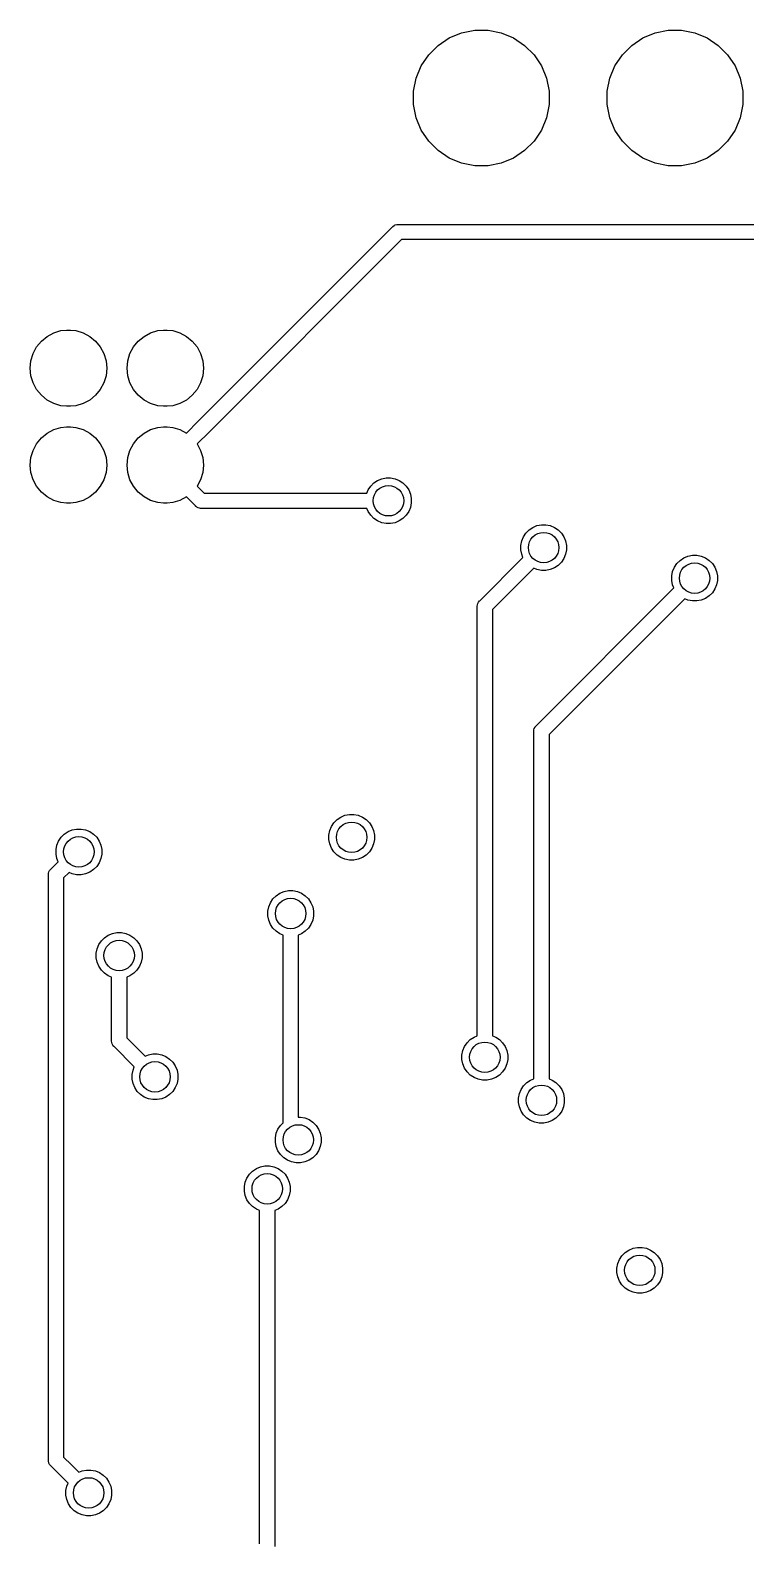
# Model space of a CAD drawing. Extents: x 71 to 174, y -171 to -82.
# Drawn here: x 124.51 to 133.89, y -104.03 to -84.22 of the extents above; entities that cross this region are included whole.
import ezdxf

# ---------------------------------------------------------------- set-up
doc = ezdxf.new("R2010")
doc.units = 0
doc.header["$MEASUREMENT"] = 0
doc.layers.add('BLACK', color=7, linetype='CONTINUOUS')

msp = doc.modelspace()

# ---------------------------------------------------------------- linework, layer by layer
at = {"layer": 'BLACK', "linetype": 'CONTINUOUS'}
for p, q in [((129.858, -84.4172), (130.004, -84.3199)), ((130.004, -84.3199), (130.166, -84.2528)), ((130.166, -84.2528), (130.338, -84.2187)), ((130.338, -84.2187), (130.513, -84.2187)), ((130.513, -84.2187), (130.684, -84.2528)), ((130.684, -84.2528), (130.846, -84.3199)), ((130.846, -84.3199), (130.992, -84.4172)), ((132.398, -84.4172), (132.544, -84.3199)), ((132.544, -84.3199), (132.706, -84.2528)), ((132.706, -84.2528), (132.878, -84.2187)), ((132.878, -84.2187), (133.053, -84.2187)), ((133.053, -84.2187), (133.224, -84.2528)), ((133.224, -84.2528), (133.386, -84.3199)), ((133.386, -84.3199), (133.532, -84.4172)), ((129.637, -84.6866), (129.735, -84.541)), ((129.735, -84.541), (129.858, -84.4172)), ((130.992, -84.4172), (131.116, -84.541)), ((131.116, -84.541), (131.213, -84.6866)), ((132.177, -84.6866), (132.275, -84.541)), ((132.275, -84.541), (132.398, -84.4172)), ((133.532, -84.4172), (133.656, -84.541)), ((133.656, -84.541), (133.753, -84.6866)), ((129.57, -84.8484), (129.637, -84.6866)), ((131.213, -84.6866), (131.28, -84.8484)), ((132.11, -84.8484), (132.177, -84.6866)), ((133.753, -84.6866), (133.82, -84.8484)), ((129.536, -85.0201), (129.57, -84.8484)), ((131.28, -84.8484), (131.314, -85.0201)), ((132.076, -85.0201), (132.11, -84.8484)), ((133.82, -84.8484), (133.854, -85.0201)), ((129.536, -85.1952), (129.536, -85.0201)), ((129.57, -85.367), (129.536, -85.1952)), ((131.314, -85.1952), (131.28, -85.367)), ((131.314, -85.0201), (131.314, -85.1952)), ((132.076, -85.1952), (132.076, -85.0201)), ((132.11, -85.367), (132.076, -85.1952)), ((133.854, -85.1952), (133.82, -85.367)), ((133.854, -85.0201), (133.854, -85.1952)), ((129.637, -85.5288), (129.57, -85.367)), ((131.28, -85.367), (131.213, -85.5288)), ((132.177, -85.5288), (132.11, -85.367)), ((133.82, -85.367), (133.753, -85.5288)), ((129.735, -85.6744), (129.637, -85.5288)), ((131.213, -85.5288), (131.116, -85.6744)), ((132.275, -85.6744), (132.177, -85.5288)), ((133.753, -85.5288), (133.656, -85.6744)), ((129.858, -85.7982), (129.735, -85.6744)), ((130.004, -85.8955), (129.858, -85.7982)), ((130.992, -85.7982), (130.846, -85.8955)), ((131.116, -85.6744), (130.992, -85.7982)), ((132.398, -85.7982), (132.275, -85.6744)), ((132.544, -85.8955), (132.398, -85.7982)), ((133.532, -85.7982), (133.386, -85.8955)), ((133.656, -85.6744), (133.532, -85.7982)), ((130.166, -85.9625), (130.004, -85.8955)), ((130.338, -85.9967), (130.166, -85.9625)), ((130.513, -85.9967), (130.338, -85.9967)), ((130.684, -85.9625), (130.513, -85.9967)), ((130.846, -85.8955), (130.684, -85.9625)), ((132.706, -85.9625), (132.544, -85.8955)), ((132.878, -85.9967), (132.706, -85.9625)), ((133.053, -85.9967), (132.878, -85.9967)), ((133.224, -85.9625), (133.053, -85.9967)), ((133.386, -85.8955), (133.224, -85.9625)), ((129.264, -86.7946), (129.279, -86.7821)), ((129.279, -86.7821), (129.287, -86.7778)), ((129.287, -86.7778), (129.296, -86.7728)), ((129.296, -86.7728), (129.315, -86.7671)), ((129.315, -86.7671), (129.317, -86.767)), ((129.317, -86.767), (129.33, -86.7657)), ((129.33, -86.7657), (129.335, -86.7652)), ((129.33, -86.7657), (129.33, -86.7657)), ((129.335, -86.7652), (129.34, -86.7657)), ((129.34, -86.7657), (138.932, -86.7657)), ((126.711, -89.3481), (129.261, -86.7984)), ((129.376, -86.9657), (126.852, -89.4895)), ((129.261, -86.7984), (129.264, -86.7946)), ((138.968, -86.9657), (129.376, -86.9657)), ((124.816, -88.1881), (124.91, -88.1595)), ((124.91, -88.1595), (124.984, -88.1523)), ((124.984, -88.1523), (125.033, -88.1523)), ((125.033, -88.1523), (125.106, -88.1595)), ((125.106, -88.1595), (125.2, -88.1881)), ((126.086, -88.1881), (126.18, -88.1595)), ((126.18, -88.1595), (126.254, -88.1523)), ((126.254, -88.1523), (126.303, -88.1523)), ((126.303, -88.1523), (126.376, -88.1595)), ((126.376, -88.1595), (126.47, -88.1881)), ((124.544, -88.46), (124.59, -88.3732)), ((124.59, -88.3732), (124.653, -88.297)), ((124.653, -88.297), (124.729, -88.2345)), ((124.729, -88.2345), (124.816, -88.1881)), ((125.2, -88.1881), (125.287, -88.2345)), ((125.287, -88.2345), (125.363, -88.297)), ((125.363, -88.297), (125.426, -88.3732)), ((125.426, -88.3732), (125.472, -88.46)), ((125.814, -88.46), (125.86, -88.3732)), ((125.86, -88.3732), (125.923, -88.297)), ((125.923, -88.297), (125.999, -88.2345)), ((125.999, -88.2345), (126.086, -88.1881)), ((126.47, -88.1881), (126.557, -88.2345)), ((126.557, -88.2345), (126.633, -88.297)), ((126.633, -88.297), (126.696, -88.3732)), ((126.696, -88.3732), (126.742, -88.46)), ((124.506, -88.6523), (124.515, -88.5543)), ((124.515, -88.5543), (124.544, -88.46)), ((125.472, -88.46), (125.501, -88.5543)), ((125.501, -88.5543), (125.511, -88.6523)), ((125.776, -88.6523), (125.785, -88.5543)), ((125.785, -88.5543), (125.814, -88.46)), ((126.742, -88.46), (126.771, -88.5543)), ((126.771, -88.5543), (126.781, -88.6523)), ((124.515, -88.7503), (124.506, -88.6523)), ((124.544, -88.8446), (124.515, -88.7503)), ((125.501, -88.7503), (125.472, -88.8446)), ((125.511, -88.6523), (125.501, -88.7503)), ((125.785, -88.7503), (125.776, -88.6523)), ((125.814, -88.8446), (125.785, -88.7503)), ((126.771, -88.7503), (126.742, -88.8446)), ((126.781, -88.6523), (126.771, -88.7503)), ((124.59, -88.9314), (124.544, -88.8446)), ((124.653, -89.0075), (124.59, -88.9314)), ((125.426, -88.9314), (125.363, -89.0075)), ((125.472, -88.8446), (125.426, -88.9314)), ((125.86, -88.9314), (125.814, -88.8446)), ((125.923, -89.0075), (125.86, -88.9314)), ((126.696, -88.9314), (126.633, -89.0075)), ((126.742, -88.8446), (126.696, -88.9314)), ((124.729, -89.07), (124.653, -89.0075)), ((124.816, -89.1165), (124.729, -89.07)), ((124.91, -89.145), (124.816, -89.1165)), ((124.984, -89.1523), (124.91, -89.145)), ((125.033, -89.1523), (124.984, -89.1523)), ((125.106, -89.145), (125.033, -89.1523)), ((125.2, -89.1165), (125.106, -89.145)), ((125.287, -89.07), (125.2, -89.1165)), ((125.363, -89.0075), (125.287, -89.07)), ((125.999, -89.07), (125.923, -89.0075)), ((126.086, -89.1165), (125.999, -89.07)), ((126.18, -89.145), (126.086, -89.1165)), ((126.254, -89.1523), (126.18, -89.145)), ((126.303, -89.1523), (126.254, -89.1523)), ((126.376, -89.145), (126.303, -89.1523)), ((126.47, -89.1165), (126.376, -89.145)), ((126.557, -89.07), (126.47, -89.1165)), ((126.633, -89.0075), (126.557, -89.07)), ((126.555, -89.5036), (126.711, -89.3481)), ((126.711, -89.3481), (126.711, -89.3481)), ((124.653, -89.567), (124.729, -89.5045)), ((124.729, -89.5045), (124.816, -89.4581)), ((124.816, -89.4581), (124.91, -89.4295)), ((124.91, -89.4295), (124.984, -89.4223)), ((124.984, -89.4223), (125.033, -89.4223)), ((125.033, -89.4223), (125.106, -89.4295)), ((125.106, -89.4295), (125.2, -89.4581)), ((125.2, -89.4581), (125.287, -89.5045)), ((125.287, -89.5045), (125.363, -89.567)), ((125.923, -89.567), (125.999, -89.5045)), ((125.999, -89.5045), (126.086, -89.4581)), ((126.086, -89.4581), (126.18, -89.4295)), ((126.18, -89.4295), (126.254, -89.4223)), ((126.254, -89.4223), (126.303, -89.4223)), ((126.303, -89.4223), (126.376, -89.4295)), ((126.376, -89.4295), (126.47, -89.4581)), ((126.47, -89.4581), (126.555, -89.5036)), ((126.852, -89.4895), (126.697, -89.645)), ((126.852, -89.4895), (126.852, -89.4895)), ((124.515, -89.8243), (124.544, -89.73)), ((124.544, -89.73), (124.59, -89.6432)), ((124.59, -89.6432), (124.653, -89.567)), ((125.363, -89.567), (125.426, -89.6432)), ((125.426, -89.6432), (125.472, -89.73)), ((125.472, -89.73), (125.501, -89.8243)), ((125.785, -89.8243), (125.814, -89.73)), ((125.814, -89.73), (125.86, -89.6432)), ((125.86, -89.6432), (125.923, -89.567)), ((126.697, -89.645), (126.742, -89.73)), ((126.742, -89.73), (126.771, -89.8243)), ((124.506, -89.9223), (124.515, -89.8243)), ((124.515, -90.0203), (124.506, -89.9223)), ((125.501, -89.8243), (125.511, -89.9223)), ((125.511, -89.9223), (125.501, -90.0203)), ((125.776, -89.9223), (125.785, -89.8243)), ((125.785, -90.0203), (125.776, -89.9223)), ((126.771, -89.8243), (126.781, -89.9223)), ((126.781, -89.9223), (126.771, -90.0203)), ((124.544, -90.1146), (124.515, -90.0203)), ((124.59, -90.2014), (124.544, -90.1146)), ((125.472, -90.1146), (125.426, -90.2014)), ((125.501, -90.0203), (125.472, -90.1146)), ((125.814, -90.1146), (125.785, -90.0203)), ((125.86, -90.2014), (125.814, -90.1146)), ((126.742, -90.1146), (126.697, -90.1996)), ((126.771, -90.0203), (126.742, -90.1146)), ((128.973, -90.1996), (129.015, -90.1579)), ((129.015, -90.1579), (129.064, -90.125)), ((129.064, -90.125), (129.118, -90.1024)), ((129.118, -90.1024), (129.176, -90.0909)), ((129.176, -90.0909), (129.235, -90.0909)), ((129.235, -90.0909), (129.293, -90.1024)), ((129.293, -90.1024), (129.348, -90.125)), ((129.348, -90.125), (129.397, -90.1579)), ((129.397, -90.1579), (129.439, -90.1996)), ((124.653, -90.2775), (124.59, -90.2014)), ((124.729, -90.34), (124.653, -90.2775)), ((124.816, -90.3865), (124.729, -90.34)), ((125.287, -90.34), (125.2, -90.3865)), ((125.363, -90.2775), (125.287, -90.34)), ((125.426, -90.2014), (125.363, -90.2775)), ((125.923, -90.2775), (125.86, -90.2014)), ((125.999, -90.34), (125.923, -90.2775)), ((126.086, -90.3865), (125.999, -90.34)), ((126.555, -90.341), (126.47, -90.3865)), ((126.673, -90.4581), (126.555, -90.341)), ((126.697, -90.1996), (126.788, -90.2909)), ((126.788, -90.2909), (128.923, -90.2909)), ((128.923, -90.2909), (128.94, -90.2488)), ((128.94, -90.2488), (128.973, -90.1996)), ((129.439, -90.1996), (129.472, -90.2488)), ((129.472, -90.2488), (129.494, -90.3034)), ((129.494, -90.3034), (129.506, -90.3613)), ((124.91, -90.415), (124.816, -90.3865)), ((124.984, -90.4223), (124.91, -90.415)), ((125.033, -90.4223), (124.984, -90.4223)), ((125.106, -90.415), (125.033, -90.4223)), ((125.2, -90.3865), (125.106, -90.415)), ((126.18, -90.415), (126.086, -90.3865)), ((126.254, -90.4223), (126.18, -90.415)), ((126.303, -90.4223), (126.254, -90.4223)), ((126.376, -90.415), (126.303, -90.4223)), ((126.47, -90.3865), (126.376, -90.415)), ((126.676, -90.4619), (126.673, -90.4581)), ((126.679, -90.4651), (126.676, -90.4619)), ((126.683, -90.468), (126.679, -90.4651)), ((126.679, -90.4651), (126.679, -90.4651)), ((126.691, -90.4744), (126.683, -90.468)), ((126.708, -90.4837), (126.691, -90.4744)), ((126.727, -90.4894), (126.708, -90.4837)), ((126.742, -90.4909), (126.727, -90.4894)), ((126.747, -90.4914), (126.742, -90.4909)), ((126.742, -90.4909), (126.742, -90.4909)), ((126.752, -90.4909), (126.747, -90.4914)), ((128.923, -90.4909), (126.752, -90.4909)), ((128.94, -90.533), (128.923, -90.4909)), ((128.973, -90.5821), (128.94, -90.533)), ((129.472, -90.533), (129.439, -90.5821)), ((129.494, -90.4784), (129.472, -90.533)), ((129.506, -90.4204), (129.494, -90.4784)), ((129.506, -90.3613), (129.506, -90.4204)), ((129.015, -90.6239), (128.973, -90.5821)), ((129.064, -90.6567), (129.015, -90.6239)), ((129.118, -90.6794), (129.064, -90.6567)), ((129.176, -90.6909), (129.118, -90.6794)), ((129.235, -90.6909), (129.176, -90.6909)), ((129.293, -90.6794), (129.235, -90.6909)), ((129.348, -90.6567), (129.293, -90.6794)), ((129.397, -90.6239), (129.348, -90.6567)), ((129.439, -90.5821), (129.397, -90.6239)), ((131.051, -90.7728), (131.1, -90.74)), ((131.1, -90.74), (131.155, -90.7174)), ((131.155, -90.7174), (131.213, -90.7058)), ((131.213, -90.7058), (131.272, -90.7058)), ((131.272, -90.7058), (131.33, -90.7174)), ((131.33, -90.7174), (131.384, -90.74)), ((131.384, -90.74), (131.434, -90.7728)), ((130.942, -90.9763), (130.954, -90.9183)), ((130.954, -90.9183), (130.977, -90.8637)), ((130.977, -90.8637), (131.009, -90.8146)), ((131.009, -90.8146), (131.051, -90.7728)), ((131.434, -90.7728), (131.475, -90.8146)), ((131.475, -90.8146), (131.508, -90.8637)), ((131.508, -90.8637), (131.531, -90.9183)), ((131.531, -90.9183), (131.542, -90.9763)), ((130.404, -91.7026), (130.971, -91.1355)), ((130.942, -91.0354), (130.942, -90.9763)), ((130.954, -91.0933), (130.942, -91.0354)), ((130.971, -91.1355), (130.954, -91.0933)), ((131.508, -91.1479), (131.475, -91.1971)), ((131.531, -91.0933), (131.508, -91.1479)), ((131.542, -91.0354), (131.531, -91.0933)), ((131.542, -90.9763), (131.542, -91.0354)), ((133.032, -91.1727), (133.081, -91.1398)), ((133.081, -91.1398), (133.136, -91.1172)), ((133.136, -91.1172), (133.194, -91.1057)), ((133.194, -91.1057), (133.253, -91.1057)), ((133.253, -91.1057), (133.311, -91.1172)), ((133.311, -91.1172), (133.365, -91.1398)), ((133.365, -91.1398), (133.414, -91.1727)), ((131.113, -91.2769), (130.571, -91.8182)), ((131.155, -91.2943), (131.113, -91.2769)), ((131.213, -91.3058), (131.155, -91.2943)), ((131.272, -91.3058), (131.213, -91.3058)), ((131.33, -91.2943), (131.272, -91.3058)), ((131.384, -91.2717), (131.33, -91.2943)), ((131.434, -91.2389), (131.384, -91.2717)), ((131.475, -91.1971), (131.434, -91.2389)), ((132.923, -91.3761), (132.935, -91.3182)), ((132.935, -91.3182), (132.957, -91.2636)), ((132.957, -91.2636), (132.99, -91.2144)), ((132.99, -91.2144), (133.032, -91.1727)), ((133.414, -91.1727), (133.456, -91.2144)), ((133.456, -91.2144), (133.489, -91.2636)), ((133.489, -91.2636), (133.512, -91.3182)), ((133.512, -91.3182), (133.523, -91.3761)), ((131.146, -93.3415), (132.952, -91.5353)), ((132.923, -91.4352), (132.923, -91.3761)), ((132.935, -91.4932), (132.923, -91.4352)), ((132.952, -91.5353), (132.935, -91.4932)), ((133.512, -91.4932), (133.489, -91.5478)), ((133.523, -91.4352), (133.512, -91.4932)), ((133.523, -91.3761), (133.523, -91.4352)), ((130.373, -91.7571), (130.379, -91.7383)), ((130.379, -91.7383), (130.388, -91.7209)), ((130.388, -91.7209), (130.4, -91.7057)), ((130.4, -91.7057), (130.404, -91.7026)), ((133.093, -91.6767), (131.313, -93.4571)), ((133.136, -91.6942), (133.093, -91.6767)), ((133.194, -91.7057), (133.136, -91.6942)), ((133.253, -91.7057), (133.194, -91.7057)), ((133.311, -91.6942), (133.253, -91.7057)), ((133.365, -91.6715), (133.311, -91.6942)), ((133.414, -91.6387), (133.365, -91.6715)), ((133.456, -91.5969), (133.414, -91.6387)), ((133.489, -91.5478), (133.456, -91.5969)), ((130.371, -91.7718), (130.373, -91.7571)), ((130.371, -91.7767), (130.371, -91.7718)), ((130.371, -91.7718), (130.371, -91.7718)), ((130.371, -91.7816), (130.371, -91.7767)), ((130.371, -97.2622), (130.371, -91.7816)), ((130.571, -91.8182), (130.571, -97.4081)), ((131.113, -93.4108), (131.115, -93.3961)), ((131.113, -93.4157), (131.113, -93.4108)), ((131.113, -93.4108), (131.113, -93.4108)), ((131.113, -93.4206), (131.113, -93.4157)), ((131.113, -97.8265), (131.113, -93.4206)), ((131.115, -93.3961), (131.12, -93.3772)), ((131.12, -93.3772), (131.13, -93.3599)), ((131.13, -93.3599), (131.142, -93.3446)), ((131.142, -93.3446), (131.146, -93.3415)), ((131.313, -93.4571), (131.313, -97.9724)), ((128.581, -94.5398), (128.636, -94.5172)), ((128.636, -94.5172), (128.694, -94.5057)), ((128.694, -94.5057), (128.753, -94.5057)), ((128.753, -94.5057), (128.811, -94.5172)), ((128.811, -94.5172), (128.865, -94.5398)), ((125.003, -94.7314), (125.057, -94.7088)), ((125.057, -94.7088), (125.115, -94.6973)), ((125.115, -94.6973), (125.174, -94.6973)), ((125.174, -94.6973), (125.232, -94.7088)), ((125.232, -94.7088), (125.287, -94.7314)), ((128.435, -94.7182), (128.457, -94.6636)), ((128.457, -94.6636), (128.49, -94.6144)), ((128.49, -94.6144), (128.532, -94.5727)), ((128.532, -94.5727), (128.581, -94.5398)), ((128.865, -94.5398), (128.914, -94.5727)), ((128.914, -94.5727), (128.956, -94.6144)), ((128.956, -94.6144), (128.989, -94.6636)), ((128.989, -94.6636), (129.012, -94.7182)), ((124.845, -94.9677), (124.856, -94.9098)), ((124.856, -94.9098), (124.879, -94.8552)), ((124.879, -94.8552), (124.912, -94.806)), ((124.912, -94.806), (124.953, -94.7643)), ((124.953, -94.7643), (125.003, -94.7314)), ((125.287, -94.7314), (125.336, -94.7643)), ((125.336, -94.7643), (125.378, -94.806)), ((125.378, -94.806), (125.411, -94.8552)), ((125.411, -94.8552), (125.433, -94.9098)), ((125.433, -94.9098), (125.445, -94.9677)), ((128.423, -94.7761), (128.435, -94.7182)), ((128.423, -94.8352), (128.423, -94.7761)), ((128.435, -94.8932), (128.423, -94.8352)), ((128.457, -94.9478), (128.435, -94.8932)), ((129.012, -94.8932), (128.989, -94.9478)), ((129.012, -94.7182), (129.023, -94.7761)), ((129.023, -94.8352), (129.012, -94.8932)), ((129.023, -94.7761), (129.023, -94.8352)), ((124.845, -95.0268), (124.845, -94.9677)), ((124.856, -95.0848), (124.845, -95.0268)), ((124.874, -95.1269), (124.856, -95.0848)), ((125.433, -95.0848), (125.411, -95.1394)), ((125.445, -95.0268), (125.433, -95.0848)), ((125.445, -94.9677), (125.445, -95.0268)), ((128.49, -94.9969), (128.457, -94.9478)), ((128.532, -95.0387), (128.49, -94.9969)), ((128.581, -95.0715), (128.532, -95.0387)), ((128.636, -95.0942), (128.581, -95.0715)), ((128.694, -95.1057), (128.636, -95.0942)), ((128.753, -95.1057), (128.694, -95.1057)), ((128.811, -95.0942), (128.753, -95.1057)), ((128.865, -95.0715), (128.811, -95.0942)), ((128.914, -95.0387), (128.865, -95.0715)), ((128.956, -94.9969), (128.914, -95.0387)), ((128.989, -94.9478), (128.956, -94.9969)), ((124.744, -95.2973), (124.745, -95.2924)), ((124.745, -95.3022), (124.744, -95.2973)), ((124.745, -95.2924), (124.746, -95.2777)), ((124.745, -95.2924), (124.745, -95.2924)), ((124.745, -102.972), (124.745, -95.3022)), ((124.746, -95.2777), (124.752, -95.2588)), ((124.752, -95.2588), (124.761, -95.2415)), ((124.761, -95.2415), (124.774, -95.2262)), ((124.774, -95.2262), (124.777, -95.2231)), ((124.777, -95.2231), (124.874, -95.1269)), ((125.015, -95.2683), (124.945, -95.3387)), ((125.057, -95.2858), (125.015, -95.2683)), ((125.115, -95.2973), (125.057, -95.2858)), ((125.174, -95.2973), (125.115, -95.2973)), ((125.232, -95.2858), (125.174, -95.2973)), ((125.287, -95.2631), (125.232, -95.2858)), ((125.336, -95.2303), (125.287, -95.2631)), ((125.378, -95.1885), (125.336, -95.2303)), ((125.411, -95.1394), (125.378, -95.1885)), ((124.945, -95.3387), (124.945, -102.936)), ((127.836, -95.5172), (127.894, -95.5057)), ((127.894, -95.5057), (127.953, -95.5057)), ((127.953, -95.5057), (128.011, -95.5172)), ((127.635, -95.7182), (127.657, -95.6636)), ((127.657, -95.6636), (127.69, -95.6144)), ((127.69, -95.6144), (127.732, -95.5727)), ((127.732, -95.5727), (127.781, -95.5398)), ((127.781, -95.5398), (127.836, -95.5172)), ((128.011, -95.5172), (128.065, -95.5398)), ((128.065, -95.5398), (128.114, -95.5727)), ((128.114, -95.5727), (128.156, -95.6144)), ((128.156, -95.6144), (128.189, -95.6636)), ((128.189, -95.6636), (128.212, -95.7182)), ((127.623, -95.7761), (127.635, -95.7182)), ((127.623, -95.8352), (127.623, -95.7761)), ((127.635, -95.8932), (127.623, -95.8352)), ((127.657, -95.9478), (127.635, -95.8932)), ((128.212, -95.8932), (128.189, -95.9478)), ((128.212, -95.7182), (128.223, -95.7761)), ((128.223, -95.8352), (128.212, -95.8932)), ((128.223, -95.7761), (128.223, -95.8352)), ((125.482, -96.1227), (125.531, -96.0898)), ((125.531, -96.0898), (125.586, -96.0672)), ((125.586, -96.0672), (125.644, -96.0557)), ((125.644, -96.0557), (125.703, -96.0557)), ((125.703, -96.0557), (125.761, -96.0672)), ((125.761, -96.0672), (125.815, -96.0898)), ((125.815, -96.0898), (125.864, -96.1227)), ((127.69, -95.9969), (127.657, -95.9478)), ((127.732, -96.0387), (127.69, -95.9969)), ((127.781, -96.0715), (127.732, -96.0387)), ((127.823, -96.089), (127.781, -96.0715)), ((127.823, -98.5514), (127.823, -96.089)), ((128.065, -96.0715), (128.023, -96.089)), ((128.023, -96.089), (128.023, -98.4757)), ((128.114, -96.0387), (128.065, -96.0715)), ((128.156, -95.9969), (128.114, -96.0387)), ((128.189, -95.9478), (128.156, -95.9969)), ((125.373, -96.3261), (125.385, -96.2682)), ((125.385, -96.2682), (125.407, -96.2136)), ((125.407, -96.2136), (125.44, -96.1644)), ((125.44, -96.1644), (125.482, -96.1227)), ((125.864, -96.1227), (125.906, -96.1644)), ((125.906, -96.1644), (125.939, -96.2136)), ((125.939, -96.2136), (125.962, -96.2682)), ((125.962, -96.2682), (125.973, -96.3261)), ((125.373, -96.3852), (125.373, -96.3261)), ((125.385, -96.4432), (125.373, -96.3852)), ((125.407, -96.4978), (125.385, -96.4432)), ((125.44, -96.5469), (125.407, -96.4978)), ((125.939, -96.4978), (125.906, -96.5469)), ((125.962, -96.4432), (125.939, -96.4978)), ((125.973, -96.3852), (125.962, -96.4432)), ((125.973, -96.3261), (125.973, -96.3852)), ((125.482, -96.5887), (125.44, -96.5469)), ((125.531, -96.6215), (125.482, -96.5887)), ((125.573, -96.639), (125.531, -96.6215)), ((125.573, -96.7848), (125.573, -96.639)), ((125.815, -96.6215), (125.773, -96.639)), ((125.773, -96.639), (125.773, -97.4359)), ((125.864, -96.5887), (125.815, -96.6215)), ((125.906, -96.5469), (125.864, -96.5887)), ((125.573, -96.7849), (125.573, -96.7848)), ((125.573, -97.4724), (125.573, -96.7849)), ((130.371, -97.4081), (130.371, -97.2622)), ((130.371, -97.2622), (130.371, -97.2622)), ((125.573, -97.4773), (125.573, -97.4724)), ((125.573, -97.4822), (125.573, -97.4773)), ((125.575, -97.4969), (125.573, -97.4822)), ((125.573, -97.4822), (125.573, -97.4822)), ((125.773, -97.4359), (126.013, -97.6763)), ((130.238, -97.5001), (130.28, -97.4583)), ((130.28, -97.4583), (130.329, -97.4255)), ((130.329, -97.4255), (130.371, -97.4081)), ((130.571, -97.4081), (130.614, -97.4255)), ((130.614, -97.4255), (130.663, -97.4583)), ((130.663, -97.4583), (130.704, -97.5001)), ((125.58, -97.5157), (125.575, -97.4969)), ((125.59, -97.5331), (125.58, -97.5157)), ((125.602, -97.5483), (125.59, -97.5331)), ((125.606, -97.5515), (125.602, -97.5483)), ((125.872, -97.8177), (125.606, -97.5515)), ((126.013, -97.6763), (126.056, -97.6588)), ((126.056, -97.6588), (126.114, -97.6473)), ((126.114, -97.6473), (126.173, -97.6473)), ((126.173, -97.6473), (126.231, -97.6588)), ((126.231, -97.6588), (126.285, -97.6814)), ((126.285, -97.6814), (126.334, -97.7143)), ((130.171, -97.6618), (130.183, -97.6038)), ((130.171, -97.7209), (130.171, -97.6618)), ((130.183, -97.6038), (130.206, -97.5492)), ((130.206, -97.5492), (130.238, -97.5001)), ((130.704, -97.5001), (130.737, -97.5492)), ((130.737, -97.5492), (130.76, -97.6038)), ((130.76, -97.6038), (130.771, -97.6618)), ((130.771, -97.6618), (130.771, -97.7209)), ((125.843, -97.9177), (125.855, -97.8598)), ((125.855, -97.8598), (125.872, -97.8177)), ((126.334, -97.7143), (126.376, -97.756)), ((126.376, -97.756), (126.409, -97.8052)), ((126.409, -97.8052), (126.432, -97.8598)), ((126.432, -97.8598), (126.443, -97.9177)), ((130.183, -97.7789), (130.171, -97.7209)), ((130.206, -97.8335), (130.183, -97.7789)), ((130.238, -97.8826), (130.206, -97.8335)), ((130.28, -97.9244), (130.238, -97.8826)), ((130.704, -97.8826), (130.663, -97.9244)), ((130.737, -97.8335), (130.704, -97.8826)), ((130.76, -97.7789), (130.737, -97.8335)), ((130.771, -97.7209), (130.76, -97.7789)), ((131.113, -97.9724), (131.113, -97.8265)), ((131.113, -97.8265), (131.113, -97.8265)), ((125.843, -97.9768), (125.843, -97.9177)), ((125.855, -98.0348), (125.843, -97.9768)), ((125.877, -98.0894), (125.855, -98.0348)), ((126.432, -98.0348), (126.409, -98.0894)), ((126.443, -97.9768), (126.432, -98.0348)), ((126.443, -97.9177), (126.443, -97.9768)), ((130.329, -97.9572), (130.28, -97.9244)), ((130.384, -97.9798), (130.329, -97.9572)), ((130.442, -97.9914), (130.384, -97.9798)), ((130.501, -97.9914), (130.442, -97.9914)), ((130.559, -97.9798), (130.501, -97.9914)), ((130.614, -97.9572), (130.559, -97.9798)), ((130.663, -97.9244), (130.614, -97.9572)), ((130.947, -98.1136), (130.98, -98.0644)), ((130.98, -98.0644), (131.022, -98.0227)), ((131.022, -98.0227), (131.071, -97.9898)), ((131.071, -97.9898), (131.113, -97.9724)), ((131.313, -97.9724), (131.355, -97.9898)), ((131.355, -97.9898), (131.404, -98.0227)), ((131.404, -98.0227), (131.446, -98.0644)), ((131.446, -98.0644), (131.479, -98.1136)), ((125.91, -98.1385), (125.877, -98.0894)), ((125.952, -98.1803), (125.91, -98.1385)), ((126.001, -98.2131), (125.952, -98.1803)), ((126.056, -98.2358), (126.001, -98.2131)), ((126.114, -98.2473), (126.056, -98.2358)), ((126.173, -98.2473), (126.114, -98.2473)), ((126.231, -98.2358), (126.173, -98.2473)), ((126.285, -98.2131), (126.231, -98.2358)), ((126.334, -98.1803), (126.285, -98.2131)), ((126.376, -98.1385), (126.334, -98.1803)), ((126.409, -98.0894), (126.376, -98.1385)), ((130.913, -98.2261), (130.925, -98.1682)), ((130.913, -98.2852), (130.913, -98.2261)), ((130.925, -98.1682), (130.947, -98.1136)), ((131.479, -98.1136), (131.502, -98.1682)), ((131.502, -98.1682), (131.513, -98.2261)), ((131.513, -98.2261), (131.513, -98.2852)), ((128.023, -98.4757), (128.053, -98.4757)), ((128.053, -98.4757), (128.111, -98.4872)), ((130.925, -98.3432), (130.913, -98.2852)), ((130.947, -98.3978), (130.925, -98.3432)), ((130.98, -98.4469), (130.947, -98.3978)), ((131.022, -98.4887), (130.98, -98.4469)), ((131.446, -98.4469), (131.404, -98.4887)), ((131.479, -98.3978), (131.446, -98.4469)), ((131.502, -98.3432), (131.479, -98.3978)), ((131.513, -98.2852), (131.502, -98.3432)), ((127.735, -98.6882), (127.757, -98.6336)), ((127.757, -98.6336), (127.79, -98.5845)), ((127.79, -98.5845), (127.823, -98.5514)), ((128.111, -98.4872), (128.165, -98.5098)), ((128.165, -98.5098), (128.214, -98.5427)), ((128.214, -98.5427), (128.256, -98.5845)), ((128.256, -98.5845), (128.289, -98.6336)), ((128.289, -98.6336), (128.312, -98.6882)), ((131.071, -98.5215), (131.022, -98.4887)), ((131.126, -98.5442), (131.071, -98.5215)), ((131.184, -98.5557), (131.126, -98.5442)), ((131.243, -98.5557), (131.184, -98.5557)), ((131.301, -98.5442), (131.243, -98.5557)), ((131.355, -98.5215), (131.301, -98.5442)), ((131.404, -98.4887), (131.355, -98.5215)), ((127.723, -98.7461), (127.735, -98.6882)), ((127.723, -98.8052), (127.723, -98.7461)), ((127.735, -98.8632), (127.723, -98.8052)), ((127.757, -98.9178), (127.735, -98.8632)), ((128.312, -98.8632), (128.289, -98.9178)), ((128.312, -98.6882), (128.323, -98.7461)), ((128.323, -98.8052), (128.312, -98.8632)), ((128.323, -98.7461), (128.323, -98.8052)), ((127.79, -98.9669), (127.757, -98.9178)), ((127.832, -99.0087), (127.79, -98.9669)), ((127.881, -99.0416), (127.832, -99.0087)), ((127.936, -99.0642), (127.881, -99.0416)), ((127.994, -99.0757), (127.936, -99.0642)), ((128.053, -99.0757), (127.994, -99.0757)), ((128.111, -99.0642), (128.053, -99.0757)), ((128.165, -99.0416), (128.111, -99.0642)), ((128.214, -99.0087), (128.165, -99.0416)), ((128.256, -98.9669), (128.214, -99.0087)), ((128.289, -98.9178), (128.256, -98.9669)), ((127.35, -99.2752), (127.383, -99.2261)), ((127.383, -99.2261), (127.424, -99.1843)), ((127.424, -99.1843), (127.474, -99.1514)), ((127.474, -99.1514), (127.528, -99.1288)), ((127.528, -99.1288), (127.586, -99.1173)), ((127.586, -99.1173), (127.645, -99.1173)), ((127.645, -99.1173), (127.703, -99.1288)), ((127.703, -99.1288), (127.758, -99.1514)), ((127.758, -99.1514), (127.807, -99.1843)), ((127.807, -99.1843), (127.849, -99.2261)), ((127.849, -99.2261), (127.882, -99.2752)), ((127.316, -99.3878), (127.327, -99.3298)), ((127.316, -99.4468), (127.316, -99.3878)), ((127.327, -99.5048), (127.316, -99.4468)), ((127.327, -99.3298), (127.35, -99.2752)), ((127.882, -99.2752), (127.904, -99.3298)), ((127.904, -99.3298), (127.916, -99.3878)), ((127.916, -99.4468), (127.904, -99.5048)), ((127.916, -99.3878), (127.916, -99.4468)), ((127.35, -99.5594), (127.327, -99.5048)), ((127.383, -99.6085), (127.35, -99.5594)), ((127.424, -99.6503), (127.383, -99.6085)), ((127.474, -99.6832), (127.424, -99.6503)), ((127.807, -99.6503), (127.758, -99.6832)), ((127.849, -99.6085), (127.807, -99.6503)), ((127.882, -99.5594), (127.849, -99.6085)), ((127.904, -99.5048), (127.882, -99.5594)), ((127.516, -99.7006), (127.474, -99.6832)), ((127.516, -104.072), (127.516, -99.7006)), ((127.758, -99.6832), (127.716, -99.7006)), ((127.716, -99.7006), (127.716, -104.108)), ((132.27, -100.294), (132.312, -100.253)), ((132.312, -100.253), (132.361, -100.22)), ((132.361, -100.22), (132.416, -100.197)), ((132.416, -100.197), (132.474, -100.186)), ((132.474, -100.186), (132.533, -100.186)), ((132.533, -100.186), (132.591, -100.197)), ((132.591, -100.197), (132.645, -100.22)), ((132.645, -100.22), (132.694, -100.253)), ((132.694, -100.253), (132.736, -100.294)), ((132.203, -100.456), (132.215, -100.398)), ((132.203, -100.515), (132.203, -100.456)), ((132.215, -100.398), (132.237, -100.344)), ((132.237, -100.344), (132.27, -100.294)), ((132.736, -100.294), (132.769, -100.344)), ((132.769, -100.344), (132.792, -100.398)), ((132.792, -100.398), (132.803, -100.456)), ((132.803, -100.456), (132.803, -100.515)), ((132.215, -100.573), (132.203, -100.515)), ((132.237, -100.628), (132.215, -100.573)), ((132.27, -100.677), (132.237, -100.628)), ((132.769, -100.628), (132.736, -100.677)), ((132.792, -100.573), (132.769, -100.628)), ((132.803, -100.515), (132.792, -100.573)), ((132.312, -100.719), (132.27, -100.677)), ((132.361, -100.752), (132.312, -100.719)), ((132.416, -100.774), (132.361, -100.752)), ((132.474, -100.786), (132.416, -100.774)), ((132.533, -100.786), (132.474, -100.786)), ((132.591, -100.774), (132.533, -100.786)), ((132.645, -100.752), (132.591, -100.774)), ((132.694, -100.719), (132.645, -100.752)), ((132.736, -100.677), (132.694, -100.719)), ((124.744, -102.977), (124.745, -102.972)), ((124.746, -102.997), (124.744, -102.977)), ((124.749, -103.007), (124.746, -102.997)), ((124.752, -103.016), (124.749, -103.007)), ((124.761, -103.033), (124.752, -103.016)), ((124.774, -103.048), (124.761, -103.033)), ((124.945, -102.936), (125.047, -103.038)), ((125.047, -103.038), (125.047, -103.038)), ((125.047, -103.038), (125.143, -103.135)), ((124.777, -103.051), (124.774, -103.048)), ((124.906, -103.18), (124.777, -103.051)), ((125.002, -103.276), (124.906, -103.18)), ((124.906, -103.18), (124.906, -103.18)), ((125.143, -103.135), (125.186, -103.117)), ((125.186, -103.117), (125.244, -103.106)), ((125.244, -103.106), (125.303, -103.106)), ((125.303, -103.106), (125.361, -103.117)), ((125.361, -103.117), (125.415, -103.14)), ((125.415, -103.14), (125.464, -103.173)), ((125.464, -103.173), (125.506, -103.214)), ((125.506, -103.214), (125.539, -103.264)), ((124.973, -103.376), (124.985, -103.318)), ((124.973, -103.435), (124.973, -103.376)), ((124.985, -103.493), (124.973, -103.435)), ((124.985, -103.318), (125.002, -103.276)), ((125.539, -103.264), (125.562, -103.318)), ((125.562, -103.318), (125.573, -103.376)), ((125.573, -103.435), (125.562, -103.493)), ((125.573, -103.376), (125.573, -103.435)), ((125.007, -103.548), (124.985, -103.493)), ((125.04, -103.597), (125.007, -103.548)), ((125.082, -103.639), (125.04, -103.597)), ((125.506, -103.597), (125.464, -103.639)), ((125.539, -103.548), (125.506, -103.597)), ((125.562, -103.493), (125.539, -103.548)), ((125.131, -103.672), (125.082, -103.639)), ((125.186, -103.694), (125.131, -103.672)), ((125.244, -103.706), (125.186, -103.694)), ((125.303, -103.706), (125.244, -103.706)), ((125.361, -103.694), (125.303, -103.706)), ((125.415, -103.672), (125.361, -103.694)), ((125.464, -103.639), (125.415, -103.672))]:
    msp.add_line(p, q, dxfattribs=at)
at = {"layer": 'BLACK'}
for centre in [(129.206, -90.3909), (131.242, -91.0058), (133.223, -91.4057), (128.723, -94.8057), (125.145, -94.9973), (127.923, -95.8057), (125.673, -96.3557), (130.471, -97.6914), (126.143, -97.9473), (131.213, -98.2557), (128.023, -98.7757), (127.616, -99.4173), (132.503, -100.486), (125.273, -103.406)]:
    msp.add_circle(centre, 0.2, dxfattribs=at)

doc.saveas('drawing.dxf')
